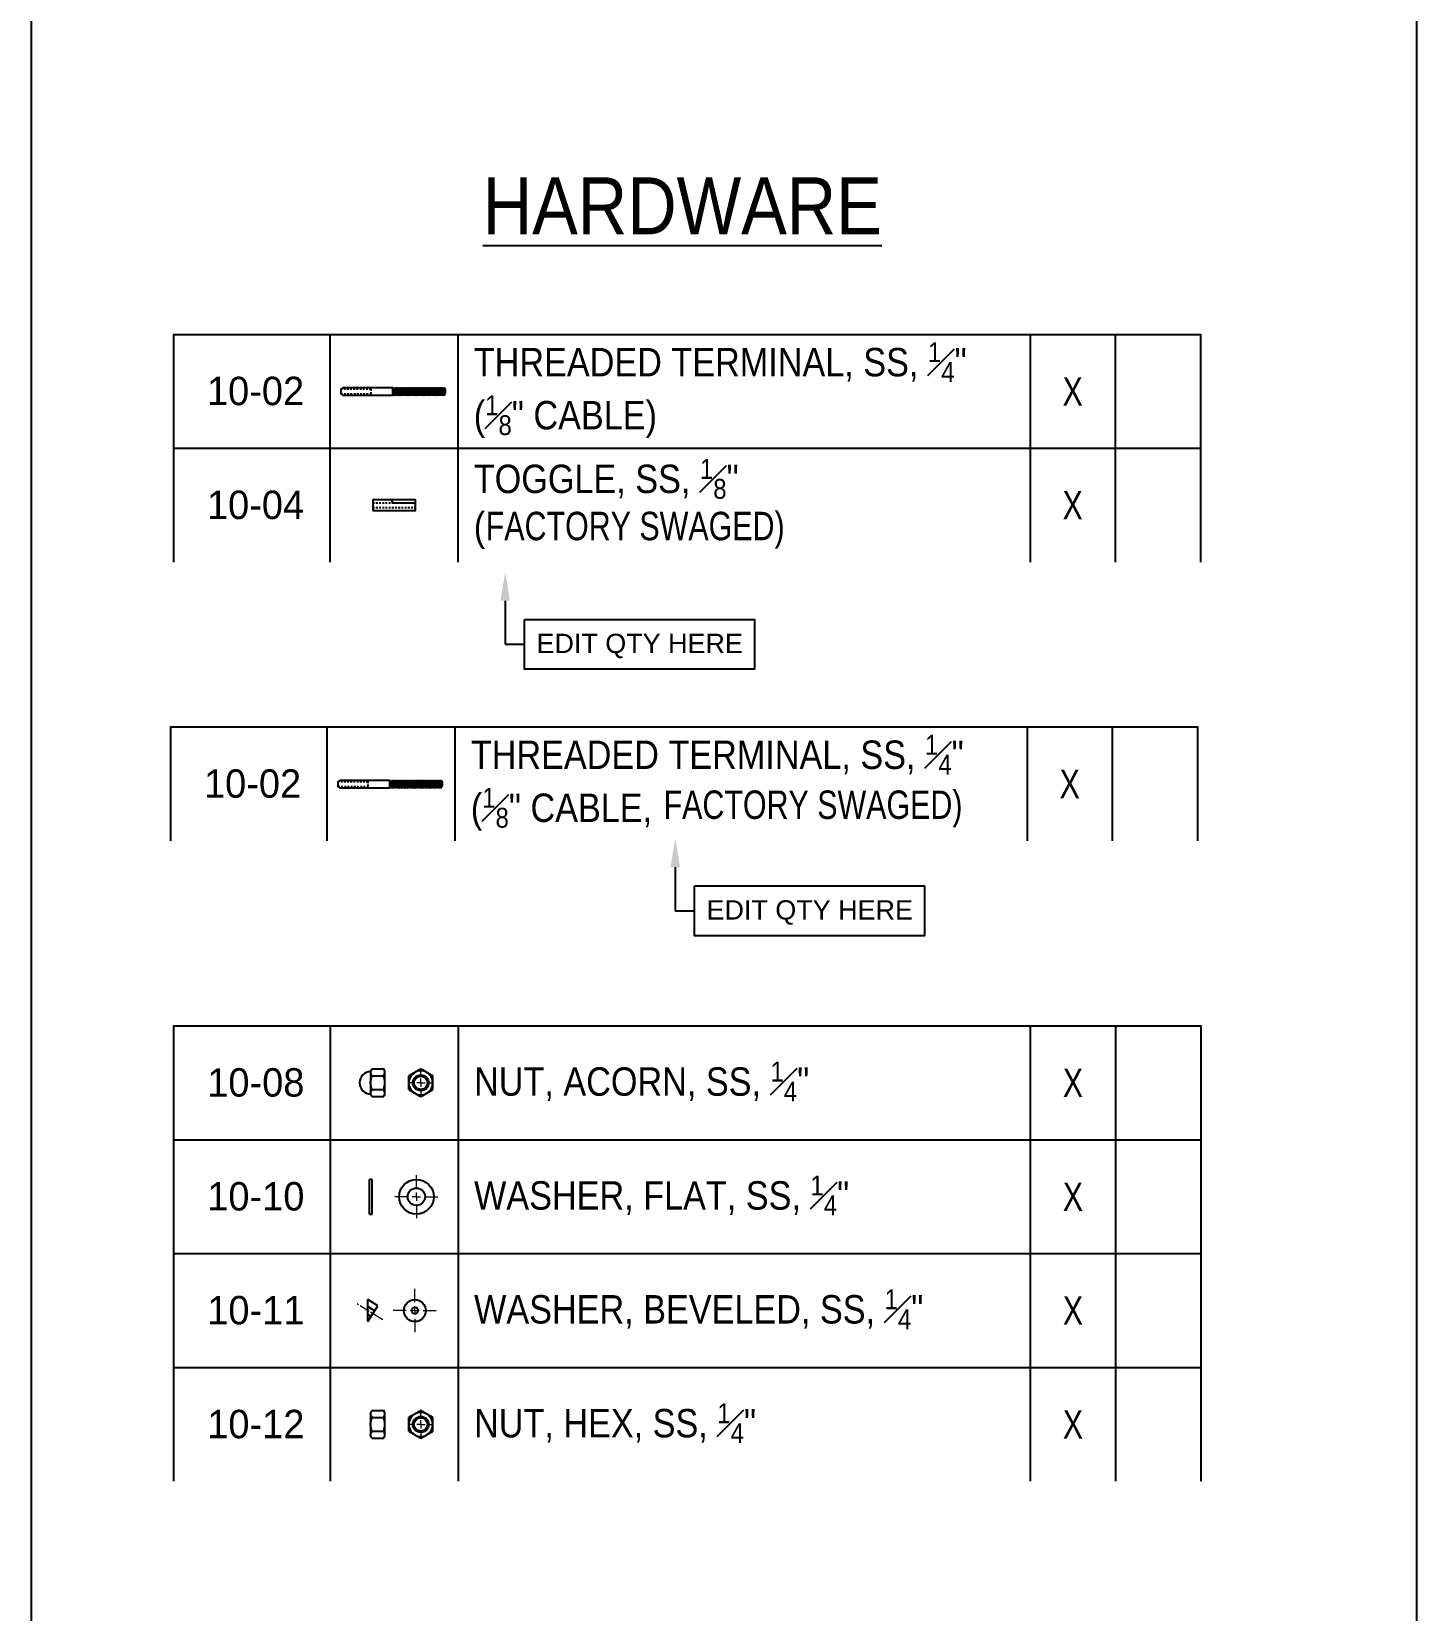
# Model space of a CAD drawing. Header units: inches. Extents: x -333 to 1223, y -450 to 45.
# Drawn here: x 939.7 to 1037.1, y -199.6 to -88.4 of the extents above; entities that cross this region are included whole.
import ezdxf
from ezdxf import colors
from ezdxf.entities.mleader import LeaderData, LeaderLine
from ezdxf.enums import TextEntityAlignment as Align
from ezdxf.math import Vec2, Vec3

# ---------------------------------------------------------------- set-up
doc = ezdxf.new("R2010")
doc.units = ezdxf.units.IN
doc.header["$MEASUREMENT"] = 0
doc.linetypes.add('CENTER2', pattern=[1.125, 0.75, -0.125, 0.125, -0.125])
doc.linetypes.add('HIDDEN2', pattern=[0.1875, 0.125, -0.0625])
doc.layers.get('Defpoints').update_dxf_attribs({"color": 85})
for name, color, linetype in [('hidden', 45, 'HIDDEN2'), ('NOTES', 7, 'Continuous'), ('PL', 252, 'Continuous')]:
    doc.layers.add(name, color=color, linetype=linetype)
doc.styles.add('Schedule', font='GOTHIC.TTF', dxfattribs={"width": 0.9})
doc.styles.get("Standard").update_dxf_attribs({"font": 'arial.ttf'})

# ---------------------------------------------------------------- blocks, each defined once
blk = doc.blocks.new('10-02-BLOCK')
for p, q in [((10.99, 0), (10.99, -8.01)), ((19.99, 0), (19.99, -8.01)), ((60.27, 0), (60.27, -8.01)), ((66.27, 0), (66.27, -8.01)), ((15.43, -4.2), (15.43, -3.83)), ((15.53, -3.83), (15.5, -4.2)), ((15.58, -3.76), (15.55, -4.28)), ((15.64, -3.83), (15.61, -4.2)), ((15.69, -3.76), (15.66, -4.28)), ((15.75, -3.83), (15.72, -4.2)), ((15.81, -3.76), (15.78, -4.28)), ((15.86, -3.83), (15.83, -4.2)), ((15.92, -3.76), (15.89, -4.28)), ((15.97, -3.83), (15.94, -4.2)), ((16.03, -3.76), (16, -4.28)), ((16.09, -3.83), (16.06, -4.2)), ((16.14, -3.76), (16.11, -4.28)), ((16.2, -3.83), (16.17, -4.2)), ((16.25, -3.76), (16.22, -4.28)), ((16.31, -3.83), (16.28, -4.2)), ((16.37, -3.76), (16.34, -4.28)), ((16.42, -3.83), (16.39, -4.2)), ((16.48, -3.76), (16.45, -4.28)), ((16.53, -3.83), (16.5, -4.2)), ((16.59, -3.76), (16.56, -4.28)), ((16.65, -3.83), (16.62, -4.2)), ((16.7, -3.76), (16.67, -4.28)), ((16.76, -3.83), (16.73, -4.2)), ((16.81, -3.76), (16.78, -4.28)), ((16.87, -3.83), (16.84, -4.2)), ((16.93, -3.76), (16.9, -4.28)), ((16.98, -3.83), (16.95, -4.2)), ((17.04, -3.76), (17.01, -4.28)), ((17.09, -3.83), (17.06, -4.2)), ((17.15, -3.76), (17.12, -4.28)), ((17.21, -3.83), (17.18, -4.2)), ((17.26, -3.76), (17.23, -4.28)), ((17.32, -3.83), (17.29, -4.2)), ((17.37, -3.76), (17.34, -4.28)), ((17.43, -3.83), (17.4, -4.2)), ((17.49, -3.76), (17.46, -4.28)), ((17.54, -3.83), (17.51, -4.2)), ((17.6, -3.76), (17.57, -4.28)), ((17.65, -3.83), (17.62, -4.2)), ((17.71, -3.76), (17.68, -4.28)), ((17.77, -3.83), (17.74, -4.2)), ((17.82, -3.76), (17.79, -4.28)), ((17.88, -3.83), (17.85, -4.2)), ((17.93, -3.76), (17.9, -4.28)), ((17.99, -3.83), (17.96, -4.2)), ((18.05, -3.76), (18.02, -4.28)), ((18.1, -3.83), (18.07, -4.2)), ((18.16, -3.76), (18.13, -4.28)), ((18.21, -3.83), (18.18, -4.2)), ((18.27, -3.76), (18.24, -4.28)), ((18.33, -3.83), (18.3, -4.2)), ((18.38, -3.76), (18.35, -4.28)), ((18.44, -3.83), (18.41, -4.2)), ((18.49, -3.76), (18.46, -4.28)), ((18.55, -3.83), (18.52, -4.2)), ((18.61, -3.76), (18.58, -4.28)), ((18.66, -3.83), (18.63, -4.2)), ((18.72, -3.76), (18.69, -4.28)), ((18.77, -3.83), (18.74, -4.2)), ((18.83, -3.76), (18.8, -4.28)), ((18.89, -3.83), (18.86, -4.2)), ((18.94, -3.76), (18.91, -4.28)), ((19, -3.83), (18.97, -4.2)), ((19.05, -3.76), (19.02, -4.28))]:
    blk.add_line(p, q)
for points in [[(0, -8.01), (0, 0), (72.27, 0), (72.27, -8.01)], [(15.53, -3.83), (15.43, -3.83)], [(15.43, -4.2), (15.5, -4.2)], [(15.5, -4.2), (15.55, -4.28), (15.56, -4.28), (15.6, -4.2)], [(15.53, -3.83), (15.58, -3.76), (15.59, -3.76), (15.63, -3.83)], [(15.6, -4.2), (15.61, -4.2)], [(15.61, -4.2), (15.66, -4.28), (15.67, -4.28), (15.71, -4.2)], [(15.63, -3.83), (15.64, -3.83)], [(15.64, -3.83), (15.69, -3.76), (15.7, -3.76), (15.74, -3.83)], [(15.71, -4.2), (15.73, -4.2)], [(15.73, -4.2), (15.77, -4.28), (15.78, -4.28), (15.83, -4.2)], [(15.74, -3.83), (15.76, -3.83)], [(15.76, -3.83), (15.8, -3.76), (15.81, -3.76), (15.86, -3.83)], [(15.83, -4.2), (15.84, -4.2)], [(15.84, -4.2), (15.88, -4.28), (15.89, -4.28), (15.94, -4.2)], [(15.86, -3.83), (15.87, -3.83)], [(15.87, -3.83), (15.91, -3.76), (15.92, -3.76), (15.97, -3.83)], [(15.94, -4.2), (15.95, -4.2)], [(15.95, -4.2), (15.99, -4.28), (16.01, -4.28), (16.05, -4.2)], [(15.97, -3.83), (15.98, -3.83)], [(15.98, -3.83), (16.02, -3.76), (16.04, -3.76), (16.08, -3.83)], [(16.05, -4.2), (16.06, -4.2)], [(16.06, -4.2), (16.11, -4.28), (16.12, -4.28), (16.16, -4.2)], [(16.08, -3.83), (16.09, -3.83)], [(16.09, -3.83), (16.14, -3.76), (16.15, -3.76), (16.19, -3.83)], [(16.16, -4.2), (16.17, -4.2)], [(16.17, -4.2), (16.22, -4.28), (16.23, -4.28), (16.27, -4.2)], [(16.19, -3.83), (16.2, -3.83)], [(16.2, -3.83), (16.25, -3.76), (16.26, -3.76), (16.3, -3.83)], [(16.27, -4.2), (16.29, -4.2)], [(16.29, -4.2), (16.33, -4.28), (16.34, -4.28), (16.39, -4.2)], [(16.3, -3.83), (16.32, -3.83)], [(16.32, -3.83), (16.36, -3.76), (16.37, -3.76), (16.42, -3.83)], [(16.39, -4.2), (16.4, -4.2)], [(16.4, -4.2), (16.44, -4.28), (16.45, -4.28), (16.5, -4.2)], [(16.42, -3.83), (16.43, -3.83)], [(16.43, -3.83), (16.47, -3.76), (16.48, -3.76), (16.53, -3.83)], [(16.5, -4.2), (16.51, -4.2)], [(16.51, -4.2), (16.55, -4.28), (16.57, -4.28), (16.61, -4.2)], [(16.53, -3.83), (16.54, -3.83)], [(16.54, -3.83), (16.58, -3.76), (16.6, -3.76), (16.64, -3.83)], [(16.61, -4.2), (16.62, -4.2)], [(16.62, -4.2), (16.67, -4.28), (16.68, -4.28), (16.72, -4.2)], [(16.64, -3.83), (16.65, -3.83)], [(16.65, -3.83), (16.7, -3.76), (16.71, -3.76), (16.75, -3.83)], [(16.72, -4.2), (16.73, -4.2)], [(16.73, -4.2), (16.78, -4.28), (16.79, -4.28), (16.83, -4.2)], [(16.75, -3.83), (16.76, -3.83)], [(16.76, -3.83), (16.81, -3.76), (16.82, -3.76), (16.86, -3.83)], [(16.83, -4.2), (16.85, -4.2)], [(16.85, -4.2), (16.89, -4.28), (16.9, -4.28), (16.95, -4.2)], [(16.86, -3.83), (16.88, -3.83)], [(16.88, -3.83), (16.92, -3.76), (16.93, -3.76), (16.98, -3.83)], [(16.95, -4.2), (16.96, -4.2)], [(16.96, -4.2), (17, -4.28), (17.01, -4.28), (17.06, -4.2)], [(16.98, -3.83), (16.99, -3.83)], [(16.99, -3.83), (17.03, -3.76), (17.04, -3.76), (17.09, -3.83)], [(17.06, -4.2), (17.07, -4.2)], [(17.07, -4.2), (17.11, -4.28), (17.13, -4.28), (17.17, -4.2)], [(17.09, -3.83), (17.1, -3.83)], [(17.1, -3.83), (17.14, -3.76), (17.16, -3.76), (17.2, -3.83)], [(17.17, -4.2), (17.18, -4.2)], [(17.18, -4.2), (17.23, -4.28), (17.24, -4.28), (17.28, -4.2)], [(17.2, -3.83), (17.21, -3.83)], [(17.21, -3.83), (17.26, -3.76), (17.27, -3.76), (17.31, -3.83)], [(17.28, -4.2), (17.29, -4.2)], [(17.29, -4.2), (17.34, -4.28), (17.35, -4.28), (17.39, -4.2)], [(17.31, -3.83), (17.32, -3.83)], [(17.32, -3.83), (17.37, -3.76), (17.38, -3.76), (17.42, -3.83)], [(17.39, -4.2), (17.41, -4.2)], [(17.41, -4.2), (17.45, -4.28), (17.46, -4.28), (17.51, -4.2)], [(17.42, -3.83), (17.44, -3.83)], [(17.44, -3.83), (17.48, -3.76), (17.49, -3.76), (17.54, -3.83)], [(17.51, -4.2), (17.52, -4.2)], [(17.52, -4.2), (17.56, -4.28), (17.57, -4.28), (17.62, -4.2)], [(17.54, -3.83), (17.55, -3.83)], [(17.55, -3.83), (17.59, -3.76), (17.6, -3.76), (17.65, -3.83)], [(17.62, -4.2), (17.63, -4.2)], [(17.63, -4.2), (17.67, -4.28), (17.69, -4.28), (17.73, -4.2)], [(17.65, -3.83), (17.66, -3.83)], [(17.66, -3.83), (17.7, -3.76), (17.72, -3.76), (17.76, -3.83)], [(17.73, -4.2), (17.74, -4.2)], [(17.74, -4.2), (17.79, -4.28), (17.8, -4.28), (17.84, -4.2)], [(17.76, -3.83), (17.77, -3.83)], [(17.77, -3.83), (17.82, -3.76), (17.83, -3.76), (17.87, -3.83)], [(17.84, -4.2), (17.85, -4.2)], [(17.85, -4.2), (17.9, -4.28), (17.91, -4.28), (17.95, -4.2)], [(17.87, -3.83), (17.88, -3.83)], [(17.88, -3.83), (17.93, -3.76), (17.94, -3.76), (17.98, -3.83)], [(17.95, -4.2), (17.97, -4.2)], [(17.97, -4.2), (18.01, -4.28), (18.02, -4.28), (18.07, -4.2)], [(17.98, -3.83), (18, -3.83)], [(18, -3.83), (18.04, -3.76), (18.05, -3.76), (18.1, -3.83)], [(18.07, -4.2), (18.08, -4.2)], [(18.08, -4.2), (18.12, -4.28), (18.13, -4.28), (18.18, -4.2)], [(18.1, -3.83), (18.11, -3.83)], [(18.11, -3.83), (18.15, -3.76), (18.16, -3.76), (18.21, -3.83)], [(18.18, -4.2), (18.19, -4.2)], [(18.19, -4.2), (18.23, -4.28), (18.25, -4.28), (18.29, -4.2)], [(18.21, -3.83), (18.22, -3.83)], [(18.22, -3.83), (18.26, -3.76), (18.28, -3.76), (18.32, -3.83)], [(18.29, -4.2), (18.3, -4.2)], [(18.3, -4.2), (18.35, -4.28), (18.36, -4.28), (18.4, -4.2)], [(18.32, -3.83), (18.33, -3.83)], [(18.33, -3.83), (18.38, -3.76), (18.39, -3.76), (18.43, -3.83)], [(18.4, -4.2), (18.41, -4.2)], [(18.41, -4.2), (18.46, -4.28), (18.47, -4.28), (18.51, -4.2)], [(18.43, -3.83), (18.44, -3.83)], [(18.44, -3.83), (18.49, -3.76), (18.5, -3.76), (18.54, -3.83)], [(18.51, -4.2), (18.53, -4.2)], [(18.53, -4.2), (18.57, -4.28), (18.58, -4.28), (18.63, -4.2)], [(18.54, -3.83), (18.56, -3.83)], [(18.56, -3.83), (18.6, -3.76), (18.61, -3.76), (18.66, -3.83)], [(18.63, -4.2), (18.64, -4.2)], [(18.64, -4.2), (18.68, -4.28), (18.69, -4.28), (18.74, -4.2)], [(18.66, -3.83), (18.67, -3.83)], [(18.67, -3.83), (18.71, -3.76), (18.72, -3.76), (18.77, -3.83)], [(18.74, -4.2), (18.75, -4.2)], [(18.75, -4.2), (18.79, -4.28), (18.81, -4.28), (18.85, -4.2)], [(18.77, -3.83), (18.78, -3.83)], [(18.78, -3.83), (18.82, -3.76), (18.84, -3.76), (18.88, -3.83)], [(18.85, -4.2), (18.86, -4.2)], [(18.86, -4.2), (18.91, -4.28), (18.92, -4.28), (18.96, -4.2)], [(18.88, -3.83), (18.89, -3.83)], [(18.89, -3.83), (18.94, -3.76), (18.95, -3.76), (18.99, -3.83)], [(18.96, -4.2), (18.97, -4.2)], [(18.97, -4.2), (19.02, -4.28), (19.03, -4.28), (19.1, -4.15)], [(18.99, -3.83), (19, -3.83)], [(19, -3.83), (19.05, -3.76), (19.06, -3.76), (19.1, -3.83)], [(19.1, -3.83), (19.07, -4.2)], [(19.1, -3.83), (19.1, -4.15)]]:
    blk.add_lwpolyline(points)
blk.add_lwpolyline([(11.9, -4.28), (15.43, -4.28), (15.43, -3.76), (11.9, -3.76), (11.77, -3.85), (11.77, -4.18)], close=True)
at = {"layer": 'hidden'}
blk.add_lwpolyline([(11.77, -4.18), (13.89, -4.18), (13.89, -3.85), (11.77, -3.85)], close=True, dxfattribs=at)
at = {"layer": 'NOTES', "style": 'Schedule'}
blk.add_text('10-02', height=2, dxfattribs=at).set_placement((5.76, -3.98), align=Align.MIDDLE_CENTER)
at = {"layer": 'NOTES', "insert": (21.12, -3.92), "char_height": 2, "width": 39.1504, "attachment_point": 4, "style": 'Schedule'}
blk.add_mtext('\\A1;THREADED TERMINAL, SS, {\\H0.7x;\\S1#4;\\H1.4286x;"\\P(\\H0.7x;\\S1#8;\\H1.4286x;" CABLE)}', dxfattribs=at)
at = {"layer": 'NOTES', "style": 'Schedule', "width": 0.8}
blk.add_attdef('QTY', text='', height=2, dxfattribs=at).set_placement((63.27, -4.01), align=Align.MIDDLE_CENTER)
blk = doc.blocks.new('10-04-BLOCK-FS-QTY')
for p, q in [((10.99, 0), (10.99, -8.01)), ((19.99, 0), (19.99, -8.01)), ((60.27, 0), (60.27, -8.01)), ((66.27, 0), (66.27, -8.01)), ((15.34, -3.64), (15.34, -3.64)), ((15.55, -3.85), (17.01, -3.85))]:
    blk.add_line(p, q)
blk.add_lwpolyline([(0, -8.01), (0, 0), (72.27, 0), (72.27, -8.01)])
blk.add_lwpolyline([(14.01, -4.38), (17.01, -4.38), (17.01, -3.64), (14.01, -3.63)], close=True)
blk.add_arc((15.55, -3.64), 0.21, 180, 270)
at = {"layer": 'hidden'}
for p, q in [((14.01, -3.84), (15.5, -3.84)), ((14.01, -4.17), (17.01, -4.17))]:
    blk.add_line(p, q, dxfattribs=at)
at = {"layer": 'NOTES', "style": 'Schedule'}
blk.add_text('10-04', height=2, dxfattribs=at).set_placement((5.76, -3.98), align=Align.MIDDLE_CENTER)
at = {"layer": 'NOTES', "insert": (21.12, -3.92), "char_height": 2, "width": 39.1504, "attachment_point": 4, "style": 'Schedule'}
blk.add_mtext('\\A1;TOGGLE, SS, {\\H0.7x;\\S1#8;}"\\P{\\H1x;(}', dxfattribs=at)
at = {"layer": 'NOTES', "style": 'Schedule', "width": 0.8}
blk.add_attdef('QTY', text='', height=2, dxfattribs=at).set_placement((63.27, -4.01), align=Align.MIDDLE_CENTER)
blk.add_attdef('FACT-SWAG', text='', height=2, dxfattribs=at).set_placement((21.96, -5.47), align=Align.MIDDLE_LEFT)
blk = doc.blocks.new('10-08-BLOCK')
for p, q in [((10.99, 0), (10.99, -8.01)), ((19.99, 0), (19.99, -8.01)), ((60.27, 0), (60.27, -8.01)), ((66.27, 0), (66.27, -8.01)), ((13.84, -3.16), (13.84, -3.28)), ((13.84, -3.28), (13.84, -4.01)), ((13.95, -3.03), (14.74, -3.03)), ((14.85, -3.28), (14.85, -3.16)), ((14.85, -4.01), (14.85, -3.28)), ((13.84, -4.01), (13.84, -4.74)), ((13.95, -3.52), (14.74, -3.52)), ((14.85, -4.74), (14.85, -4.01)), ((13.84, -4.74), (13.84, -4.85)), ((13.95, -4.49), (14.74, -4.49)), ((13.95, -4.98), (14.74, -4.98)), ((14.85, -4.85), (14.85, -4.74))]:
    blk.add_line(p, q)
at = {"color": 0, "linetype": 'Continuous', "lineweight": 0}
for p, q in [((17.37, -3.42), (17.37, -3.15)), ((16.78, -4.01), (16.51, -4.01)), ((17.37, -4.01), (17.08, -4.01)), ((17.37, -4.01), (17.37, -3.71)), ((17.37, -4.01), (17.37, -4.3)), ((17.37, -4.01), (17.67, -4.01)), ((17.96, -4.01), (18.23, -4.01)), ((17.37, -4.6), (17.37, -4.87))]:
    blk.add_line(p, q, dxfattribs=at)
blk.add_lwpolyline([(0, -8.01), (0, 0), (72.27, 0), (72.27, -8.01)])
for radius in [0.562, 0.469]:
    blk.add_circle((17.37, -4.01), radius)
for centre, radius, start, end in [((13.84, -4.01), 0.787, 90, 270), ((17.37, -4.01), 0.843, 120, 180), ((17.37, -4.01), 0.843, 60, 120), ((17.37, -4.01), 0.843, 0, 60), ((17.37, -4.01), 0.843, 180, 240), ((17.37, -4.01), 0.843, 300, 0), ((17.37, -4.01), 0.843, 240, 300)]:
    blk.add_arc(centre, radius, start, end)
for points in [[(13.95, -3.03), (13.84, -3.16)], [(14.85, -3.16), (14.74, -3.03)], [(13.84, -4.85), (13.95, -4.98)], [(14.74, -4.98), (14.85, -4.85)]]:
    blk.add_open_spline(points, degree=1)
for points, knots in [([(13.84, -3.28), (13.84, -3.23), (13.85, -3.19), (13.89, -3.11), (13.92, -3.07), (13.95, -3.03)], [0, 0, 0, 0, 0.5, 0.5, 1, 1, 1, 1]), ([(13.95, -3.52), (13.92, -3.48), (13.89, -3.44), (13.85, -3.36), (13.84, -3.32), (13.84, -3.28)], [0, 0, 0, 0, 0.5, 0.5, 1, 1, 1, 1]), ([(14.85, -3.28), (14.85, -3.23), (14.84, -3.19), (14.8, -3.11), (14.77, -3.07), (14.74, -3.03)], [0, 0, 0, 0, 0.5, 0.5, 1, 1, 1, 1]), ([(14.74, -3.52), (14.77, -3.48), (14.8, -3.44), (14.84, -3.36), (14.85, -3.32), (14.85, -3.28)], [0, 0, 0, 0, 0.5, 0.5, 1, 1, 1, 1]), ([(16.95, -3.28), (16.88, -3.32), (16.8, -3.36), (16.66, -3.44), (16.59, -3.48), (16.53, -3.52)], [0, 0, 0, 0, 0.5, 0.5, 1, 1, 1, 1]), ([(17.37, -3.03), (17.3, -3.07), (17.23, -3.11), (17.09, -3.19), (17.02, -3.23), (16.95, -3.28)], [0, 0, 0, 0, 0.5, 0.5, 1, 1, 1, 1]), ([(17.79, -3.28), (17.72, -3.23), (17.65, -3.19), (17.51, -3.11), (17.44, -3.07), (17.37, -3.03)], [0, 0, 0, 0, 0.5, 0.5, 1, 1, 1, 1]), ([(18.21, -3.52), (18.15, -3.48), (18.08, -3.44), (17.94, -3.36), (17.87, -3.32), (17.79, -3.28)], [0, 0, 0, 0, 0.5, 0.5, 1, 1, 1, 1]), ([(13.84, -4.01), (13.84, -3.97), (13.84, -3.92), (13.85, -3.84), (13.86, -3.8), (13.88, -3.72), (13.89, -3.68), (13.92, -3.6), (13.93, -3.56), (13.95, -3.52)], [0, 0, 0, 0, 0.25, 0.25, 0.5, 0.5, 0.75, 0.75, 1, 1, 1, 1]), ([(13.95, -4.49), (13.92, -4.42), (13.89, -4.34), (13.85, -4.17), (13.84, -4.09), (13.84, -4.01)], [0, 0, 0, 0, 0.5, 0.5, 1, 1, 1, 1]), ([(14.85, -4.01), (14.85, -3.97), (14.85, -3.92), (14.84, -3.84), (14.83, -3.8), (14.81, -3.72), (14.8, -3.68), (14.77, -3.6), (14.75, -3.56), (14.74, -3.52)], [0, 0, 0, 0, 0.25, 0.25, 0.5, 0.5, 0.75, 0.75, 1, 1, 1, 1]), ([(14.74, -4.49), (14.77, -4.42), (14.8, -4.34), (14.84, -4.17), (14.85, -4.09), (14.85, -4.01)], [0, 0, 0, 0, 0.5, 0.5, 1, 1, 1, 1]), ([(16.53, -4.01), (16.53, -3.97), (16.53, -3.92), (16.53, -3.84), (16.53, -3.8), (16.53, -3.72), (16.53, -3.68), (16.53, -3.6), (16.53, -3.56), (16.53, -3.52)], [0, 0, 0, 0, 0.25, 0.25, 0.5, 0.5, 0.75, 0.75, 1, 1, 1, 1]), ([(16.53, -4.49), (16.53, -4.42), (16.53, -4.34), (16.53, -4.17), (16.53, -4.09), (16.53, -4.01)], [0, 0, 0, 0, 0.5, 0.5, 1, 1, 1, 1]), ([(18.21, -4.01), (18.21, -3.97), (18.21, -3.92), (18.21, -3.84), (18.21, -3.8), (18.21, -3.72), (18.21, -3.68), (18.21, -3.6), (18.21, -3.56), (18.21, -3.52)], [0, 0, 0, 0, 0.25, 0.25, 0.5, 0.5, 0.75, 0.75, 1, 1, 1, 1]), ([(18.21, -4.49), (18.21, -4.42), (18.21, -4.34), (18.21, -4.17), (18.21, -4.09), (18.21, -4.01)], [0, 0, 0, 0, 0.5, 0.5, 1, 1, 1, 1]), ([(13.84, -4.74), (13.84, -4.69), (13.85, -4.65), (13.89, -4.57), (13.92, -4.53), (13.95, -4.49)], [0, 0, 0, 0, 0.5, 0.5, 1, 1, 1, 1]), ([(13.95, -4.98), (13.92, -4.94), (13.89, -4.9), (13.85, -4.82), (13.84, -4.78), (13.84, -4.74)], [0, 0, 0, 0, 0.5, 0.5, 1, 1, 1, 1]), ([(14.85, -4.74), (14.85, -4.69), (14.84, -4.65), (14.8, -4.57), (14.77, -4.53), (14.74, -4.49)], [0, 0, 0, 0, 0.5, 0.5, 1, 1, 1, 1]), ([(14.74, -4.98), (14.77, -4.94), (14.8, -4.9), (14.84, -4.82), (14.85, -4.78), (14.85, -4.74)], [0, 0, 0, 0, 0.5, 0.5, 1, 1, 1, 1]), ([(16.53, -4.49), (16.59, -4.53), (16.66, -4.57), (16.8, -4.65), (16.87, -4.69), (16.95, -4.74)], [0, 0, 0, 0, 0.5, 0.5, 1, 1, 1, 1]), ([(16.95, -4.74), (17.02, -4.78), (17.09, -4.82), (17.23, -4.9), (17.3, -4.94), (17.37, -4.98)], [0, 0, 0, 0, 0.5, 0.5, 1, 1, 1, 1]), ([(17.37, -4.98), (17.44, -4.94), (17.51, -4.9), (17.65, -4.82), (17.72, -4.78), (17.79, -4.74)], [0, 0, 0, 0, 0.5, 0.5, 1, 1, 1, 1]), ([(17.79, -4.74), (17.87, -4.69), (17.94, -4.65), (18.08, -4.57), (18.15, -4.53), (18.21, -4.49)], [0, 0, 0, 0, 0.5, 0.5, 1, 1, 1, 1])]:
    blk.add_open_spline(points, degree=3, knots=knots)
at = {"layer": 'NOTES', "style": 'Schedule'}
blk.add_text('10-08', height=2, dxfattribs=at).set_placement((5.76, -3.98), align=Align.MIDDLE_CENTER)
at = {"layer": 'NOTES', "insert": (21.12, -3.92), "char_height": 2, "width": 39.1504, "attachment_point": 4, "style": 'Schedule'}
blk.add_mtext('\\A1;NUT, ACORN, SS, {\\H0.7x;\\S1#4;}"', dxfattribs=at)
at = {"layer": 'NOTES', "style": 'Schedule', "width": 0.8}
blk.add_attdef('QTY', text='', height=2, dxfattribs=at).set_placement((63.27, -4.01), align=Align.MIDDLE_CENTER)
blk = doc.blocks.new('10-12-BLOCK')
for p, q in [((10.99, 0), (10.99, -8.01)), ((19.99, 0), (19.99, -8.01)), ((60.27, 0), (60.27, -8.01)), ((66.27, 0), (66.27, -8.01)), ((13.84, -3.16), (13.84, -3.28)), ((13.84, -3.28), (13.84, -4.01)), ((13.95, -3.03), (14.74, -3.03)), ((14.85, -3.28), (14.85, -3.16)), ((14.85, -4.01), (14.85, -3.28)), ((13.84, -4.01), (13.84, -4.74)), ((13.95, -3.52), (14.74, -3.52)), ((14.85, -4.74), (14.85, -4.01)), ((13.84, -4.74), (13.84, -4.85)), ((13.95, -4.49), (14.74, -4.49)), ((13.95, -4.98), (14.74, -4.98)), ((14.85, -4.85), (14.85, -4.74))]:
    blk.add_line(p, q)
at = {"color": 0, "linetype": 'Continuous', "lineweight": 0}
for p, q in [((17.37, -3.42), (17.37, -3.15)), ((16.78, -4.01), (16.51, -4.01)), ((17.37, -4.01), (17.08, -4.01)), ((17.37, -4.01), (17.37, -3.71)), ((17.37, -4.01), (17.37, -4.3)), ((17.37, -4.01), (17.67, -4.01)), ((17.96, -4.01), (18.23, -4.01)), ((17.37, -4.6), (17.37, -4.87))]:
    blk.add_line(p, q, dxfattribs=at)
blk.add_lwpolyline([(0, -8.01), (0, 0), (72.27, 0), (72.27, -8.01)])
for radius in [0.562, 0.469]:
    blk.add_circle((17.37, -4.01), radius)
for start, end in [(120, 180), (60, 120), (0, 60), (180, 240), (300, 0), (240, 300)]:
    blk.add_arc((17.37, -4.01), 0.843, start, end)
for points in [[(13.95, -3.03), (13.84, -3.16)], [(14.85, -3.16), (14.74, -3.03)], [(13.84, -4.85), (13.95, -4.98)], [(14.74, -4.98), (14.85, -4.85)]]:
    blk.add_open_spline(points, degree=1)
for points, knots in [([(13.84, -3.28), (13.84, -3.23), (13.85, -3.19), (13.89, -3.11), (13.92, -3.07), (13.95, -3.03)], [0, 0, 0, 0, 0.5, 0.5, 1, 1, 1, 1]), ([(13.95, -3.52), (13.92, -3.48), (13.89, -3.44), (13.85, -3.36), (13.84, -3.32), (13.84, -3.28)], [0, 0, 0, 0, 0.5, 0.5, 1, 1, 1, 1]), ([(14.85, -3.28), (14.85, -3.23), (14.84, -3.19), (14.8, -3.11), (14.77, -3.07), (14.74, -3.03)], [0, 0, 0, 0, 0.5, 0.5, 1, 1, 1, 1]), ([(14.74, -3.52), (14.77, -3.48), (14.8, -3.44), (14.84, -3.36), (14.85, -3.32), (14.85, -3.28)], [0, 0, 0, 0, 0.5, 0.5, 1, 1, 1, 1]), ([(16.95, -3.28), (16.88, -3.32), (16.8, -3.36), (16.66, -3.44), (16.59, -3.48), (16.53, -3.52)], [0, 0, 0, 0, 0.5, 0.5, 1, 1, 1, 1]), ([(17.37, -3.03), (17.3, -3.07), (17.23, -3.11), (17.09, -3.19), (17.02, -3.23), (16.95, -3.28)], [0, 0, 0, 0, 0.5, 0.5, 1, 1, 1, 1]), ([(17.79, -3.28), (17.72, -3.23), (17.65, -3.19), (17.51, -3.11), (17.44, -3.07), (17.37, -3.03)], [0, 0, 0, 0, 0.5, 0.5, 1, 1, 1, 1]), ([(18.21, -3.52), (18.15, -3.48), (18.08, -3.44), (17.94, -3.36), (17.87, -3.32), (17.79, -3.28)], [0, 0, 0, 0, 0.5, 0.5, 1, 1, 1, 1]), ([(13.84, -4.01), (13.84, -3.97), (13.84, -3.92), (13.85, -3.84), (13.86, -3.8), (13.88, -3.72), (13.89, -3.68), (13.92, -3.6), (13.93, -3.56), (13.95, -3.52)], [0, 0, 0, 0, 0.25, 0.25, 0.5, 0.5, 0.75, 0.75, 1, 1, 1, 1]), ([(13.95, -4.49), (13.92, -4.42), (13.89, -4.34), (13.85, -4.17), (13.84, -4.09), (13.84, -4.01)], [0, 0, 0, 0, 0.5, 0.5, 1, 1, 1, 1]), ([(14.85, -4.01), (14.85, -3.97), (14.85, -3.92), (14.84, -3.84), (14.83, -3.8), (14.81, -3.72), (14.8, -3.68), (14.77, -3.6), (14.75, -3.56), (14.74, -3.52)], [0, 0, 0, 0, 0.25, 0.25, 0.5, 0.5, 0.75, 0.75, 1, 1, 1, 1]), ([(14.74, -4.49), (14.77, -4.42), (14.8, -4.34), (14.84, -4.17), (14.85, -4.09), (14.85, -4.01)], [0, 0, 0, 0, 0.5, 0.5, 1, 1, 1, 1]), ([(16.53, -4.01), (16.53, -3.97), (16.53, -3.92), (16.53, -3.84), (16.53, -3.8), (16.53, -3.72), (16.53, -3.68), (16.53, -3.6), (16.53, -3.56), (16.53, -3.52)], [0, 0, 0, 0, 0.25, 0.25, 0.5, 0.5, 0.75, 0.75, 1, 1, 1, 1]), ([(16.53, -4.49), (16.53, -4.42), (16.53, -4.34), (16.53, -4.17), (16.53, -4.09), (16.53, -4.01)], [0, 0, 0, 0, 0.5, 0.5, 1, 1, 1, 1]), ([(18.21, -4.01), (18.21, -3.97), (18.21, -3.92), (18.21, -3.84), (18.21, -3.8), (18.21, -3.72), (18.21, -3.68), (18.21, -3.6), (18.21, -3.56), (18.21, -3.52)], [0, 0, 0, 0, 0.25, 0.25, 0.5, 0.5, 0.75, 0.75, 1, 1, 1, 1]), ([(18.21, -4.49), (18.21, -4.42), (18.21, -4.34), (18.21, -4.17), (18.21, -4.09), (18.21, -4.01)], [0, 0, 0, 0, 0.5, 0.5, 1, 1, 1, 1]), ([(13.84, -4.74), (13.84, -4.69), (13.85, -4.65), (13.89, -4.57), (13.92, -4.53), (13.95, -4.49)], [0, 0, 0, 0, 0.5, 0.5, 1, 1, 1, 1]), ([(13.95, -4.98), (13.92, -4.94), (13.89, -4.9), (13.85, -4.82), (13.84, -4.78), (13.84, -4.74)], [0, 0, 0, 0, 0.5, 0.5, 1, 1, 1, 1]), ([(14.85, -4.74), (14.85, -4.69), (14.84, -4.65), (14.8, -4.57), (14.77, -4.53), (14.74, -4.49)], [0, 0, 0, 0, 0.5, 0.5, 1, 1, 1, 1]), ([(14.74, -4.98), (14.77, -4.94), (14.8, -4.9), (14.84, -4.82), (14.85, -4.78), (14.85, -4.74)], [0, 0, 0, 0, 0.5, 0.5, 1, 1, 1, 1]), ([(16.53, -4.49), (16.59, -4.53), (16.66, -4.57), (16.8, -4.65), (16.87, -4.69), (16.95, -4.74)], [0, 0, 0, 0, 0.5, 0.5, 1, 1, 1, 1]), ([(16.95, -4.74), (17.02, -4.78), (17.09, -4.82), (17.23, -4.9), (17.3, -4.94), (17.37, -4.98)], [0, 0, 0, 0, 0.5, 0.5, 1, 1, 1, 1]), ([(17.37, -4.98), (17.44, -4.94), (17.51, -4.9), (17.65, -4.82), (17.72, -4.78), (17.79, -4.74)], [0, 0, 0, 0, 0.5, 0.5, 1, 1, 1, 1]), ([(17.79, -4.74), (17.87, -4.69), (17.94, -4.65), (18.08, -4.57), (18.15, -4.53), (18.21, -4.49)], [0, 0, 0, 0, 0.5, 0.5, 1, 1, 1, 1])]:
    blk.add_open_spline(points, degree=3, knots=knots)
at = {"layer": 'NOTES', "style": 'Schedule'}
blk.add_text('10-12', height=2, dxfattribs=at).set_placement((5.76, -3.98), align=Align.MIDDLE_CENTER)
at = {"layer": 'NOTES', "insert": (21.12, -3.92), "char_height": 2, "width": 39.1504, "attachment_point": 4, "style": 'Schedule'}
blk.add_mtext('\\A1;NUT, HEX, SS, {\\H0.7x;\\S1#4;}"', dxfattribs=at)
at = {"layer": 'NOTES', "style": 'Schedule', "width": 0.8}
blk.add_attdef('QTY', text='', height=2, dxfattribs=at).set_placement((63.27, -4.01), align=Align.MIDDLE_CENTER)
blk = doc.blocks.new('10-10-BLOCK')
for p, q in [((10.99, 0), (10.99, -8.01)), ((19.99, 0), (19.99, -8.01)), ((60.27, 0), (60.27, -8.01)), ((66.27, 0), (66.27, -8.01)), ((13.75, -4.01), (13.75, -2.79)), ((13.95, -4.01), (13.95, -2.79)), ((13.75, -5.23), (13.75, -4.01)), ((13.95, -5.23), (13.95, -4.01))]:
    blk.add_line(p, q)
at = {"color": 0, "linetype": 'Continuous', "lineweight": 0}
for p, q in [((17.06, -3.42), (17.06, -2.49)), ((16.47, -4.01), (15.55, -4.01)), ((17.06, -4.01), (16.77, -4.01)), ((17.06, -4.01), (17.06, -3.71)), ((17.06, -4.01), (17.06, -4.3)), ((17.06, -4.01), (17.36, -4.01)), ((17.65, -4.01), (18.57, -4.01)), ((17.06, -4.6), (17.06, -5.52))]:
    blk.add_line(p, q, dxfattribs=at)
blk.add_lwpolyline([(0, -8.01), (0, 0), (72.27, 0), (72.27, -8.01)])
for radius in [1.22, 0.609]:
    blk.add_circle((17.06, -4.01), radius)
for points in [[(13.95, -2.79), (13.75, -2.79)], [(13.75, -5.23), (13.95, -5.23)]]:
    blk.add_open_spline(points, degree=1)
at = {"layer": 'NOTES', "style": 'Schedule'}
blk.add_text('10-10', height=2, dxfattribs=at).set_placement((5.76, -3.98), align=Align.MIDDLE_CENTER)
at = {"layer": 'NOTES', "insert": (21.12, -3.92), "char_height": 2, "width": 39.1504, "attachment_point": 4, "style": 'Schedule'}
blk.add_mtext('\\A1;WASHER, FLAT, SS, {\\H0.7x;\\S1#4;}"', dxfattribs=at)
at = {"layer": 'NOTES', "style": 'Schedule', "width": 0.8}
blk.add_attdef('QTY', text='', height=2, dxfattribs=at).set_placement((63.27, -4.01), align=Align.MIDDLE_CENTER)
blk = doc.blocks.new('10-11-BLOCK')
for p, q in [((10.99, 0), (10.99, -8.01)), ((19.99, 0), (19.99, -8.01)), ((60.27, 0), (60.27, -8.01)), ((66.27, 0), (66.27, -8.01))]:
    blk.add_line(p, q)
at = {"color": 0, "linetype": 'Continuous', "lineweight": 0}
for p, q in [((16.95, -3.42), (16.95, -2.49)), ((16.35, -4.01), (15.43, -4.01)), ((16.95, -4.01), (16.65, -4.01)), ((16.95, -4.01), (16.95, -3.71)), ((16.95, -4.01), (16.95, -4.3)), ((16.95, -4.01), (17.24, -4.01)), ((17.54, -4.01), (18.46, -4.01)), ((16.95, -4.6), (16.95, -5.52))]:
    blk.add_line(p, q, dxfattribs=at)
for points in [[(0, -8.01), (0, 0), (72.27, 0), (72.27, -8.01)], [(13.64, -4.78), (13.64, -3.23)], [(14.34, -3.67), (13.64, -3.23)], [(13.64, -4.78), (14.34, -3.67)], [(14.11, -4.03), (13.64, -3.73)], [(13.87, -4.42), (13.64, -4.28)]]:
    blk.add_lwpolyline(points)
at = {"color": 0, "linetype": 'CENTER2', "lineweight": 0}
blk.add_lwpolyline([(14.69, -4.66), (12.87, -3.53)], dxfattribs=at)
for radius in [0.775, 0.234]:
    blk.add_circle((16.95, -4.01), radius)
at = {"layer": 'NOTES', "style": 'Schedule'}
blk.add_text('10-11', height=2, dxfattribs=at).set_placement((5.76, -3.98), align=Align.MIDDLE_CENTER)
at = {"layer": 'NOTES', "insert": (21.12, -3.92), "char_height": 2, "width": 39.1504, "attachment_point": 4, "style": 'Schedule'}
blk.add_mtext('\\A1;WASHER, BEVELED, SS, {\\H0.7x;\\S1#4;}"', dxfattribs=at)
at = {"layer": 'NOTES', "style": 'Schedule', "width": 0.8}
blk.add_attdef('QTY', text='', height=2, dxfattribs=at).set_placement((63.27, -4.01), align=Align.MIDDLE_CENTER)
blk = doc.blocks.new('10-02-BLOCK-FS')
for p, q in [((10.99, 0), (10.99, -8.01)), ((19.99, 0), (19.99, -8.01)), ((60.27, 0), (60.27, -8.01)), ((66.27, 0), (66.27, -8.01)), ((15.43, -4.2), (15.43, -3.83)), ((15.53, -3.83), (15.5, -4.2)), ((15.58, -3.76), (15.55, -4.28)), ((15.64, -3.83), (15.61, -4.2)), ((15.69, -3.76), (15.66, -4.28)), ((15.75, -3.83), (15.72, -4.2)), ((15.81, -3.76), (15.78, -4.28)), ((15.86, -3.83), (15.83, -4.2)), ((15.92, -3.76), (15.89, -4.28)), ((15.97, -3.83), (15.94, -4.2)), ((16.03, -3.76), (16, -4.28)), ((16.09, -3.83), (16.06, -4.2)), ((16.14, -3.76), (16.11, -4.28)), ((16.2, -3.83), (16.17, -4.2)), ((16.25, -3.76), (16.22, -4.28)), ((16.31, -3.83), (16.28, -4.2)), ((16.37, -3.76), (16.34, -4.28)), ((16.42, -3.83), (16.39, -4.2)), ((16.48, -3.76), (16.45, -4.28)), ((16.53, -3.83), (16.5, -4.2)), ((16.59, -3.76), (16.56, -4.28)), ((16.65, -3.83), (16.62, -4.2)), ((16.7, -3.76), (16.67, -4.28)), ((16.76, -3.83), (16.73, -4.2)), ((16.81, -3.76), (16.78, -4.28)), ((16.87, -3.83), (16.84, -4.2)), ((16.93, -3.76), (16.9, -4.28)), ((16.98, -3.83), (16.95, -4.2)), ((17.04, -3.76), (17.01, -4.28)), ((17.09, -3.83), (17.06, -4.2)), ((17.15, -3.76), (17.12, -4.28)), ((17.21, -3.83), (17.18, -4.2)), ((17.26, -3.76), (17.23, -4.28)), ((17.32, -3.83), (17.29, -4.2)), ((17.37, -3.76), (17.34, -4.28)), ((17.43, -3.83), (17.4, -4.2)), ((17.49, -3.76), (17.46, -4.28)), ((17.54, -3.83), (17.51, -4.2)), ((17.6, -3.76), (17.57, -4.28)), ((17.65, -3.83), (17.62, -4.2)), ((17.71, -3.76), (17.68, -4.28)), ((17.77, -3.83), (17.74, -4.2)), ((17.82, -3.76), (17.79, -4.28)), ((17.88, -3.83), (17.85, -4.2)), ((17.93, -3.76), (17.9, -4.28)), ((17.99, -3.83), (17.96, -4.2)), ((18.05, -3.76), (18.02, -4.28)), ((18.1, -3.83), (18.07, -4.2)), ((18.16, -3.76), (18.13, -4.28)), ((18.21, -3.83), (18.18, -4.2)), ((18.27, -3.76), (18.24, -4.28)), ((18.33, -3.83), (18.3, -4.2)), ((18.38, -3.76), (18.35, -4.28)), ((18.44, -3.83), (18.41, -4.2)), ((18.49, -3.76), (18.46, -4.28)), ((18.55, -3.83), (18.52, -4.2)), ((18.61, -3.76), (18.58, -4.28)), ((18.66, -3.83), (18.63, -4.2)), ((18.72, -3.76), (18.69, -4.28)), ((18.77, -3.83), (18.74, -4.2)), ((18.83, -3.76), (18.8, -4.28)), ((18.89, -3.83), (18.86, -4.2)), ((18.94, -3.76), (18.91, -4.28)), ((19, -3.83), (18.97, -4.2)), ((19.05, -3.76), (19.02, -4.28))]:
    blk.add_line(p, q)
for points in [[(0, -8.01), (0, 0), (72.27, 0), (72.27, -8.01)], [(15.53, -3.83), (15.43, -3.83)], [(15.43, -4.2), (15.5, -4.2)], [(15.5, -4.2), (15.55, -4.28), (15.56, -4.28), (15.6, -4.2)], [(15.53, -3.83), (15.58, -3.76), (15.59, -3.76), (15.63, -3.83)], [(15.6, -4.2), (15.61, -4.2)], [(15.61, -4.2), (15.66, -4.28), (15.67, -4.28), (15.71, -4.2)], [(15.63, -3.83), (15.64, -3.83)], [(15.64, -3.83), (15.69, -3.76), (15.7, -3.76), (15.74, -3.83)], [(15.71, -4.2), (15.73, -4.2)], [(15.73, -4.2), (15.77, -4.28), (15.78, -4.28), (15.83, -4.2)], [(15.74, -3.83), (15.76, -3.83)], [(15.76, -3.83), (15.8, -3.76), (15.81, -3.76), (15.86, -3.83)], [(15.83, -4.2), (15.84, -4.2)], [(15.84, -4.2), (15.88, -4.28), (15.89, -4.28), (15.94, -4.2)], [(15.86, -3.83), (15.87, -3.83)], [(15.87, -3.83), (15.91, -3.76), (15.92, -3.76), (15.97, -3.83)], [(15.94, -4.2), (15.95, -4.2)], [(15.95, -4.2), (15.99, -4.28), (16.01, -4.28), (16.05, -4.2)], [(15.97, -3.83), (15.98, -3.83)], [(15.98, -3.83), (16.02, -3.76), (16.04, -3.76), (16.08, -3.83)], [(16.05, -4.2), (16.06, -4.2)], [(16.06, -4.2), (16.11, -4.28), (16.12, -4.28), (16.16, -4.2)], [(16.08, -3.83), (16.09, -3.83)], [(16.09, -3.83), (16.14, -3.76), (16.15, -3.76), (16.19, -3.83)], [(16.16, -4.2), (16.17, -4.2)], [(16.17, -4.2), (16.22, -4.28), (16.23, -4.28), (16.27, -4.2)], [(16.19, -3.83), (16.2, -3.83)], [(16.2, -3.83), (16.25, -3.76), (16.26, -3.76), (16.3, -3.83)], [(16.27, -4.2), (16.29, -4.2)], [(16.29, -4.2), (16.33, -4.28), (16.34, -4.28), (16.39, -4.2)], [(16.3, -3.83), (16.32, -3.83)], [(16.32, -3.83), (16.36, -3.76), (16.37, -3.76), (16.42, -3.83)], [(16.39, -4.2), (16.4, -4.2)], [(16.4, -4.2), (16.44, -4.28), (16.45, -4.28), (16.5, -4.2)], [(16.42, -3.83), (16.43, -3.83)], [(16.43, -3.83), (16.47, -3.76), (16.48, -3.76), (16.53, -3.83)], [(16.5, -4.2), (16.51, -4.2)], [(16.51, -4.2), (16.55, -4.28), (16.57, -4.28), (16.61, -4.2)], [(16.53, -3.83), (16.54, -3.83)], [(16.54, -3.83), (16.58, -3.76), (16.6, -3.76), (16.64, -3.83)], [(16.61, -4.2), (16.62, -4.2)], [(16.62, -4.2), (16.67, -4.28), (16.68, -4.28), (16.72, -4.2)], [(16.64, -3.83), (16.65, -3.83)], [(16.65, -3.83), (16.7, -3.76), (16.71, -3.76), (16.75, -3.83)], [(16.72, -4.2), (16.73, -4.2)], [(16.73, -4.2), (16.78, -4.28), (16.79, -4.28), (16.83, -4.2)], [(16.75, -3.83), (16.76, -3.83)], [(16.76, -3.83), (16.81, -3.76), (16.82, -3.76), (16.86, -3.83)], [(16.83, -4.2), (16.85, -4.2)], [(16.85, -4.2), (16.89, -4.28), (16.9, -4.28), (16.95, -4.2)], [(16.86, -3.83), (16.88, -3.83)], [(16.88, -3.83), (16.92, -3.76), (16.93, -3.76), (16.98, -3.83)], [(16.95, -4.2), (16.96, -4.2)], [(16.96, -4.2), (17, -4.28), (17.01, -4.28), (17.06, -4.2)], [(16.98, -3.83), (16.99, -3.83)], [(16.99, -3.83), (17.03, -3.76), (17.04, -3.76), (17.09, -3.83)], [(17.06, -4.2), (17.07, -4.2)], [(17.07, -4.2), (17.11, -4.28), (17.13, -4.28), (17.17, -4.2)], [(17.09, -3.83), (17.1, -3.83)], [(17.1, -3.83), (17.14, -3.76), (17.16, -3.76), (17.2, -3.83)], [(17.17, -4.2), (17.18, -4.2)], [(17.18, -4.2), (17.23, -4.28), (17.24, -4.28), (17.28, -4.2)], [(17.2, -3.83), (17.21, -3.83)], [(17.21, -3.83), (17.26, -3.76), (17.27, -3.76), (17.31, -3.83)], [(17.28, -4.2), (17.29, -4.2)], [(17.29, -4.2), (17.34, -4.28), (17.35, -4.28), (17.39, -4.2)], [(17.31, -3.83), (17.32, -3.83)], [(17.32, -3.83), (17.37, -3.76), (17.38, -3.76), (17.42, -3.83)], [(17.39, -4.2), (17.41, -4.2)], [(17.41, -4.2), (17.45, -4.28), (17.46, -4.28), (17.51, -4.2)], [(17.42, -3.83), (17.44, -3.83)], [(17.44, -3.83), (17.48, -3.76), (17.49, -3.76), (17.54, -3.83)], [(17.51, -4.2), (17.52, -4.2)], [(17.52, -4.2), (17.56, -4.28), (17.57, -4.28), (17.62, -4.2)], [(17.54, -3.83), (17.55, -3.83)], [(17.55, -3.83), (17.59, -3.76), (17.6, -3.76), (17.65, -3.83)], [(17.62, -4.2), (17.63, -4.2)], [(17.63, -4.2), (17.67, -4.28), (17.69, -4.28), (17.73, -4.2)], [(17.65, -3.83), (17.66, -3.83)], [(17.66, -3.83), (17.7, -3.76), (17.72, -3.76), (17.76, -3.83)], [(17.73, -4.2), (17.74, -4.2)], [(17.74, -4.2), (17.79, -4.28), (17.8, -4.28), (17.84, -4.2)], [(17.76, -3.83), (17.77, -3.83)], [(17.77, -3.83), (17.82, -3.76), (17.83, -3.76), (17.87, -3.83)], [(17.84, -4.2), (17.85, -4.2)], [(17.85, -4.2), (17.9, -4.28), (17.91, -4.28), (17.95, -4.2)], [(17.87, -3.83), (17.88, -3.83)], [(17.88, -3.83), (17.93, -3.76), (17.94, -3.76), (17.98, -3.83)], [(17.95, -4.2), (17.97, -4.2)], [(17.97, -4.2), (18.01, -4.28), (18.02, -4.28), (18.07, -4.2)], [(17.98, -3.83), (18, -3.83)], [(18, -3.83), (18.04, -3.76), (18.05, -3.76), (18.1, -3.83)], [(18.07, -4.2), (18.08, -4.2)], [(18.08, -4.2), (18.12, -4.28), (18.13, -4.28), (18.18, -4.2)], [(18.1, -3.83), (18.11, -3.83)], [(18.11, -3.83), (18.15, -3.76), (18.16, -3.76), (18.21, -3.83)], [(18.18, -4.2), (18.19, -4.2)], [(18.19, -4.2), (18.23, -4.28), (18.25, -4.28), (18.29, -4.2)], [(18.21, -3.83), (18.22, -3.83)], [(18.22, -3.83), (18.26, -3.76), (18.28, -3.76), (18.32, -3.83)], [(18.29, -4.2), (18.3, -4.2)], [(18.3, -4.2), (18.35, -4.28), (18.36, -4.28), (18.4, -4.2)], [(18.32, -3.83), (18.33, -3.83)], [(18.33, -3.83), (18.38, -3.76), (18.39, -3.76), (18.43, -3.83)], [(18.4, -4.2), (18.41, -4.2)], [(18.41, -4.2), (18.46, -4.28), (18.47, -4.28), (18.51, -4.2)], [(18.43, -3.83), (18.44, -3.83)], [(18.44, -3.83), (18.49, -3.76), (18.5, -3.76), (18.54, -3.83)], [(18.51, -4.2), (18.53, -4.2)], [(18.53, -4.2), (18.57, -4.28), (18.58, -4.28), (18.63, -4.2)], [(18.54, -3.83), (18.56, -3.83)], [(18.56, -3.83), (18.6, -3.76), (18.61, -3.76), (18.66, -3.83)], [(18.63, -4.2), (18.64, -4.2)], [(18.64, -4.2), (18.68, -4.28), (18.69, -4.28), (18.74, -4.2)], [(18.66, -3.83), (18.67, -3.83)], [(18.67, -3.83), (18.71, -3.76), (18.72, -3.76), (18.77, -3.83)], [(18.74, -4.2), (18.75, -4.2)], [(18.75, -4.2), (18.79, -4.28), (18.81, -4.28), (18.85, -4.2)], [(18.77, -3.83), (18.78, -3.83)], [(18.78, -3.83), (18.82, -3.76), (18.84, -3.76), (18.88, -3.83)], [(18.85, -4.2), (18.86, -4.2)], [(18.86, -4.2), (18.91, -4.28), (18.92, -4.28), (18.96, -4.2)], [(18.88, -3.83), (18.89, -3.83)], [(18.89, -3.83), (18.94, -3.76), (18.95, -3.76), (18.99, -3.83)], [(18.96, -4.2), (18.97, -4.2)], [(18.97, -4.2), (19.02, -4.28), (19.03, -4.28), (19.1, -4.15)], [(18.99, -3.83), (19, -3.83)], [(19, -3.83), (19.05, -3.76), (19.06, -3.76), (19.1, -3.83)], [(19.1, -3.83), (19.07, -4.2)], [(19.1, -3.83), (19.1, -4.15)]]:
    blk.add_lwpolyline(points)
blk.add_lwpolyline([(11.9, -4.28), (15.43, -4.28), (15.43, -3.76), (11.9, -3.76), (11.77, -3.85), (11.77, -4.18)], close=True)
at = {"layer": 'hidden'}
blk.add_lwpolyline([(11.77, -4.18), (13.89, -4.18), (13.89, -3.85), (11.77, -3.85)], close=True, dxfattribs=at)
at = {"layer": 'NOTES', "style": 'Schedule'}
blk.add_text('10-02', height=2, dxfattribs=at).set_placement((5.76, -3.98), align=Align.MIDDLE_CENTER)
at = {"layer": 'NOTES', "insert": (21.12, -3.92), "char_height": 2, "width": 39.1504, "attachment_point": 4, "style": 'Schedule'}
blk.add_mtext('\\A1;THREADED TERMINAL, SS, {\\H0.7x;\\S1#4;\\H1.4286x;"\\P(\\H0.7x;\\S1#8;\\H1.4286x;" CABLE,}', dxfattribs=at)
at = {"layer": 'NOTES', "style": 'Schedule', "width": 0.8}
blk.add_attdef('QTY', text='', height=2, dxfattribs=at).set_placement((63.27, -4.01), align=Align.MIDDLE_CENTER)
blk.add_attdef('FACT-SWAG', text='', height=2, dxfattribs=at).set_placement((34.09, -5.47), align=Align.MIDDLE_LEFT)

msp = doc.modelspace()

# ---------------------------------------------------------------- linework, layer by layer
at = {"layer": 'Defpoints'}
for points in [[(974.36945, -129.81823), (990.55214, -129.81823), (990.55214, -133.31515), (974.36945, -133.31515)], [(986.33774, -148.57564), (1002.52042, -148.57564), (1002.52042, -152.07256), (986.33774, -152.07256)]]:
    msp.add_lwpolyline(points, close=True, dxfattribs=at)
at = {"layer": 'PL'}
msp.add_lwpolyline([(939.67846, 32.89608), (1037.14586, 32.89608), (1037.14586, -241.5), (939.67846, -241.5)], close=True, dxfattribs=at)

# ---------------------------------------------------------------- block references
for name, p, values in [('10-02-BLOCK', (949.68087, -109.75549), {'QTY': 'X'}), ('10-04-BLOCK-FS-QTY', (949.68087, -117.77004), {'QTY': 'X', 'FACT-SWAG': 'FACTORY SWAGED)'}), ('10-02-BLOCK-FS', (949.47252, -137.3857), {'QTY': 'X', 'FACT-SWAG': ' FACTORY SWAGED)'}), ('10-08-BLOCK', (949.70205, -158.41996), {'QTY': 'X'}), ('10-10-BLOCK', (949.70205, -166.43451), {'QTY': 'X'}), ('10-11-BLOCK', (949.70205, -174.44905), {'QTY': 'X'}), ('10-12-BLOCK', (949.70205, -182.4636), {'QTY': 'X'})]:
    msp.add_blockref(name, p, dxfattribs=at).add_auto_attribs(values)

# ---------------------------------------------------------------- texts
at = {"layer": 'NOTES', "insert": (985.47892, -102.70448), "char_height": 4, "width": 33.4135396, "attachment_point": 8, "style": 'Schedule'}
msp.add_mtext('{\\LHARDWARE}', dxfattribs=at)

# ---------------------------------------------------------------- leaders
at = {"layer": 'Defpoints'}
ml = msp.add_multileader_mtext('Standard', dxfattribs=at)
ml.set_content('\\A1;{\\C7;EDIT QTY HERE}', color=256)
ml.set_leader_properties(color=256)
ml.build(insert=Vec2(0, 0))
ml.multileader.update_dxf_attribs({"text_left_attachment_type": 2, "text_right_attachment_type": 2, "dogleg_length": 0.90411, "arrow_head_size": 2.03424})
ctx = ml.context
ctx.base_point, ctx.char_height, ctx.arrow_head_size, ctx.landing_gap_size, ctx.plane_origin = Vec3(974.36945, -131.56669), 1.3561592, 2.03424, 0.8476, Vec3(888.91632, 70.29601)
ctx.left_attachment, ctx.right_attachment = 2, 2
notes = []
notes.append((ctx, [(0, (1, 1, 0), (973.01329, -131.56669), (1, 0), 1.35616, [(0, [(973.01329, -126.47109)], 0, [])])]))
ctx.mtext.insert, ctx.mtext.defined_height, ctx.mtext.line_spacing_factor, ctx.mtext.flow_direction = Vec3(975.21705, -130.82386), 10.70351, 0.9, 5
ml = msp.add_multileader_mtext('Standard', dxfattribs=at)
ml.set_content('\\A1;{\\C7;EDIT QTY HERE}', color=256)
ml.set_leader_properties(color=256)
ml.build(insert=Vec2(0, 0))
ml.multileader.update_dxf_attribs({"text_left_attachment_type": 2, "text_right_attachment_type": 2, "dogleg_length": 0.90411, "arrow_head_size": 2.03424})
ctx = ml.context
ctx.base_point, ctx.char_height, ctx.arrow_head_size, ctx.landing_gap_size, ctx.plane_origin = Vec3(986.33774, -150.3241), 1.3561592, 2.03424, 0.8476, Vec3(900.88461, 51.5386)
ctx.left_attachment, ctx.right_attachment = 2, 2
notes.append((ctx, [(0, (1, 1, 0), (984.98158, -150.3241), (1, 0), 1.35616, [(0, [(984.98158, -145.2285)], 0, [])])]))
ctx.mtext.insert, ctx.mtext.defined_height, ctx.mtext.line_spacing_factor, ctx.mtext.flow_direction = Vec3(987.18534, -149.58126), 10.70351, 0.9, 5
for ctx, leaders in notes:
    for number, flags, end, landing, length, lines in leaders:
        leader = LeaderData()
        leader.index, (leader.has_last_leader_line, leader.has_dogleg_vector, leader.attachment_direction) = number, flags
        leader.last_leader_point, leader.dogleg_vector, leader.dogleg_length = Vec3(end), Vec3(landing), length
        for number, points, colour, breaks in lines:
            line = LeaderLine()
            line.index, line.vertices, line.color, line.breaks = number, Vec3.list(points), colors.encode_raw_color(colour), breaks
            leader.lines.append(line)
        ctx.leaders.append(leader)

doc.saveas('drawing.dxf')
